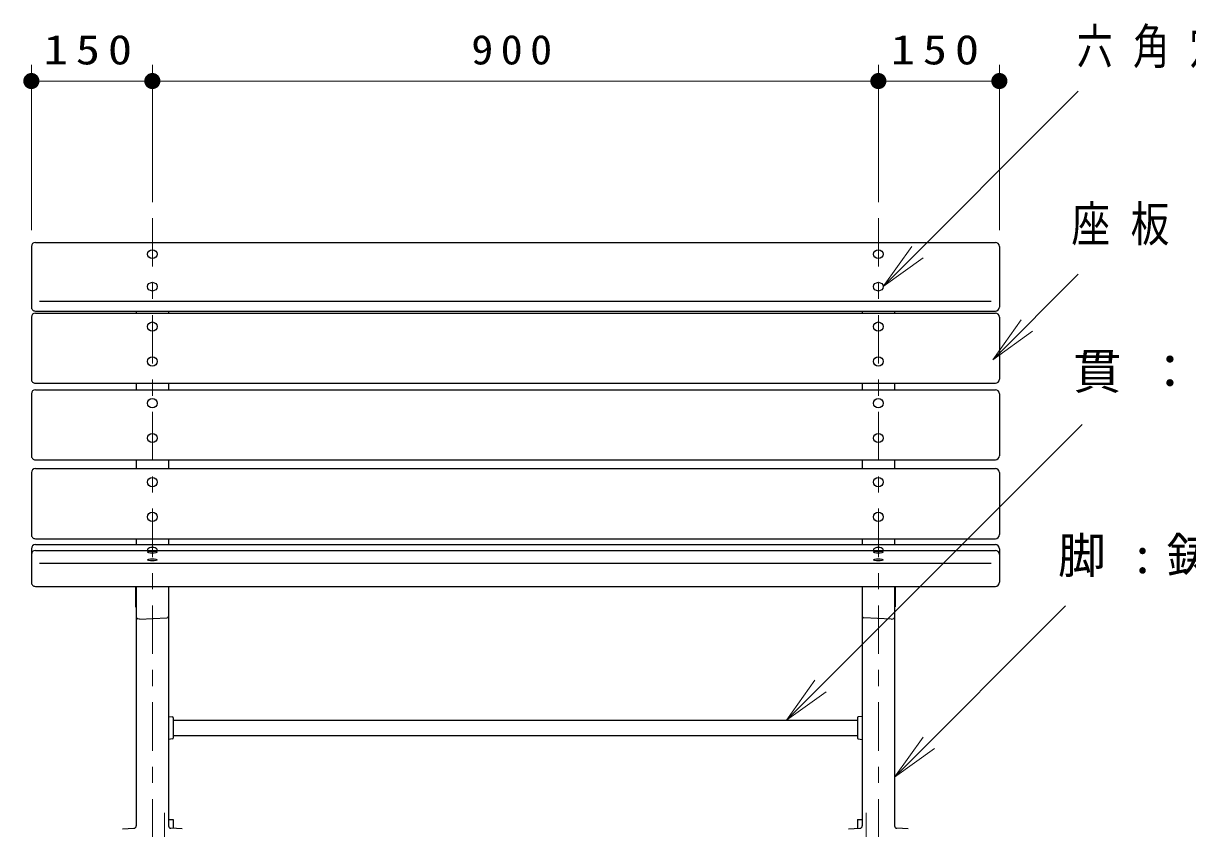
# Model space of a CAD drawing. Units: millimetres on the paper, scale 1:20. Extents: x -365 to 0, y -6 to 257.
# Drawn here: x -284.5 to -212.3, y 109.9 to 159.8 of the extents above; entities that cross this region are included whole.
import ezdxf

# ---------------------------------------------------------------- set-up
doc = ezdxf.new("R2010")
doc.units = ezdxf.units.MM
doc.linetypes.add('USER2', pattern=[6, 3, -1, 1, -1])
doc.layers.add('1_20', color=3, linetype='Continuous', lineweight=25)
doc.layers.add('CLASS1', color=7, linetype='Continuous', lineweight=13)
doc.styles.add('ＭＳ ゴシック', font='')
doc.styles.get('ＭＳ ゴシック').set_extended_font_data('MS Gothic')

# ---------------------------------------------------------------- blocks, each defined once
blk = doc.blocks.new('filled_dot')
at = {"color": 0, "linetype": 'Continuous', "lineweight": -2, "const_width": 1.25}
blk.add_lwpolyline([(-0.625, 0, 1), (0.625, 0, 1)], format="xyb", close=True, dxfattribs=at)
blk = doc.blocks.new('open_arrow')
at = {"color": 0, "linetype": 'Continuous', "lineweight": -2}
blk.add_lwpolyline([(7.5, 1.25), (0, 0), (7.5, -1.25)], dxfattribs=at)

msp = doc.modelspace()

# ---------------------------------------------------------------- linework, layer by layer
at = {"layer": '1_20', "color": 7, "lineweight": 13}
for p, q in [((-283.967, 147.015), (-283.967, 157.265)), ((-276.467, 148.765), (-276.467, 157.265)), ((-231.467, 148.765), (-231.467, 157.265)), ((-223.967, 147.015), (-223.967, 157.265)), ((-283.967, 156.265), (-276.467, 156.265)), ((-276.467, 156.265), (-231.467, 156.265)), ((-231.467, 156.265), (-223.967, 156.265)), ((-224.381, 138.988), (-219.077, 144.291)), ((-237.169, 116.651), (-218.84, 134.979)), ((-230.467, 113.131), (-219.861, 123.738))]:
    msp.add_line(p, q, dxfattribs=at)
at = {"layer": '1_20', "color": 7, "linetype": 'USER2', "lineweight": 13}
for p, q in [((-276.467, 147.765), (-276.467, 90.423)), ((-231.467, 147.765), (-231.467, 105.834)), ((-275.717, 110.923), (-275.717, 105.923)), ((-232.217, 110.923), (-232.217, 105.923))]:
    msp.add_line(p, q, dxfattribs=at)
at = {"layer": '1_20'}
for p, q in [((-283.967, 146.015), (-283.967, 142.261)), ((-283.717, 146.265), (-224.217, 146.265)), ((-223.967, 146.015), (-223.967, 142.261)), ((-283.467, 142.626), (-224.467, 142.626)), ((-283.967, 141.632), (-283.967, 137.789)), ((-283.717, 142.011), (-224.217, 142.011)), ((-283.717, 141.882), (-224.217, 141.882)), ((-277.467, 142.011), (-277.467, 141.882)), ((-275.467, 142.011), (-275.467, 141.882)), ((-232.467, 142.011), (-232.467, 141.882)), ((-230.467, 142.011), (-230.467, 141.882)), ((-223.967, 141.632), (-223.967, 137.789)), ((-283.717, 137.539), (-224.217, 137.539)), ((-283.717, 137.136), (-224.217, 137.136)), ((-277.467, 137.539), (-277.467, 137.136)), ((-275.467, 137.539), (-275.467, 137.136)), ((-232.467, 137.539), (-232.467, 137.136)), ((-230.467, 137.539), (-230.467, 137.136)), ((-283.967, 136.886), (-283.967, 133.043)), ((-223.967, 136.886), (-223.967, 133.043)), ((-283.717, 132.793), (-224.217, 132.793)), ((-283.717, 132.247), (-224.217, 132.247)), ((-277.467, 132.793), (-277.467, 132.247)), ((-275.467, 132.793), (-275.467, 132.247)), ((-232.467, 132.793), (-232.467, 132.247)), ((-230.467, 132.793), (-230.467, 132.247)), ((-283.967, 131.997), (-283.967, 128.153)), ((-223.967, 131.997), (-223.967, 128.153)), ((-283.717, 127.903), (-224.217, 127.903)), ((-277.467, 127.903), (-277.467, 127.534)), ((-275.467, 127.903), (-275.467, 127.534)), ((-232.467, 127.903), (-232.467, 127.534)), ((-230.467, 127.903), (-230.467, 127.534)), ((-283.967, 127.284), (-283.967, 125.198)), ((-283.717, 127.534), (-224.217, 127.534)), ((-283.717, 127.177), (-224.217, 127.177)), ((-223.967, 127.284), (-223.967, 125.198)), ((-283.467, 126.387), (-224.467, 126.387)), ((-283.717, 124.948), (-224.217, 124.948)), ((-277.517, 124.948), (-277.517, 123.673)), ((-277.467, 124.948), (-277.467, 110.107)), ((-275.467, 124.948), (-275.467, 110.107)), ((-232.467, 124.948), (-232.467, 110.107)), ((-230.467, 124.948), (-230.467, 110.107)), ((-230.417, 124.948), (-230.417, 123.673)), ((-277.517, 123.673), (-277.467, 123.671)), ((-230.417, 123.673), (-230.467, 123.671)), ((-277.267, 122.923), (-277.371, 122.928)), ((-277.267, 122.923), (-275.563, 122.992)), ((-230.667, 122.923), (-232.371, 122.992)), ((-230.667, 122.923), (-230.563, 122.928)), ((-275.467, 116.88), (-275.212, 116.853)), ((-275.167, 116.803), (-275.167, 115.543)), ((-275.167, 116.651), (-232.767, 116.651)), ((-232.767, 116.803), (-232.767, 115.543)), ((-232.467, 116.88), (-232.723, 116.853)), ((-275.212, 115.494), (-275.467, 115.467)), ((-275.167, 115.696), (-232.767, 115.696)), ((-232.723, 115.494), (-232.467, 115.467)), ((-275.467, 110.498), (-275.169, 110.498)), ((-275.169, 110.498), (-275.169, 109.951)), ((-232.766, 110.498), (-232.467, 110.498)), ((-232.766, 110.498), (-232.766, 109.951)), ((-278.323, 109.929), (-277.611, 109.958)), ((-274.611, 109.929), (-275.323, 109.958)), ((-233.323, 109.929), (-232.611, 109.958)), ((-229.611, 109.929), (-230.323, 109.958))]:
    msp.add_line(p, q, dxfattribs=at)
for centre, radius, start, end in [((-283.717, 146.015), 0.25, 89.99998, 179.99996), ((-224.217, 146.015), 0.25, 0, 89.99998), ((-283.717, 142.261), 0.25, 179.99998, 270.00002), ((-224.217, 142.261), 0.25, 270.00002, 0), ((-283.717, 141.632), 0.25, 89.99998, 179.99996), ((-224.217, 141.632), 0.25, 0, 89.99998), ((-283.717, 137.789), 0.25, 179.99998, 270.00002), ((-283.717, 136.886), 0.25, 89.99998, 179.99996), ((-224.217, 137.789), 0.25, 270.00002, 0), ((-224.217, 136.886), 0.25, 0, 89.99998), ((-283.717, 133.043), 0.25, 179.99998, 270.00002), ((-224.217, 133.043), 0.25, 270.00002, 0), ((-283.717, 131.997), 0.25, 89.99998, 179.99996), ((-224.217, 131.997), 0.25, 0, 89.99998), ((-283.717, 128.153), 0.25, 179.99998, 270.00002), ((-224.217, 128.153), 0.25, 270.00002, 0), ((-283.717, 127.284), 0.25, 89.99998, 179.99996), ((-283.717, 126.927), 0.25, 89.99998, 179.99996), ((-224.217, 127.284), 0.25, 0, 89.99998), ((-224.217, 126.927), 0.25, 0, 89.99998), ((-283.717, 125.198), 0.25, 179.99998, 270.00002), ((-224.217, 125.198), 0.25, 270.00002, 0), ((-277.367, 123.027), 0.1, 179.99992, 267.70932), ((-275.567, 123.091), 0.1, 272.29054, 359.99996), ((-232.367, 123.091), 0.1, 180, 267.70943), ((-230.567, 123.027), 0.1, 272.29064, 0.00004), ((-275.217, 116.803), 0.05, 0, 83.99099), ((-232.717, 116.803), 0.05, 96.00898, 179.99996), ((-275.217, 115.543), 0.05, 276.009, 0), ((-232.717, 115.543), 0.05, 179.99996, 263.99096), ((-277.617, 110.107), 0.15, 272.29, 0), ((-275.317, 110.107), 0.15, 179.99996, 267.70997), ((-232.617, 110.107), 0.15, 272.28999, 0), ((-230.317, 110.107), 0.15, 179.99996, 267.70997)]:
    msp.add_arc(centre, radius, start, end, dxfattribs=at)
for centre, ratio in [((-276.467, 145.539), 0.896196), ((-231.467, 145.539), 0.896196), ((-276.467, 143.522), 0.896196), ((-231.467, 143.522), 0.896196), ((-276.467, 141.045), 0.958702), ((-231.467, 141.045), 0.958702), ((-276.467, 138.888), 0.958702), ((-231.467, 138.888), 0.958702), ((-276.467, 136.299), 0.958702), ((-231.467, 136.299), 0.958702), ((-276.467, 134.142), 0.958716), ((-231.467, 134.142), 0.958716), ((-276.467, 131.409), 0.958702), ((-231.467, 131.409), 0.958702), ((-276.467, 129.252), 0.958702), ((-231.467, 129.252), 0.958702), ((-276.467, 127.063), 0.207914), ((-231.467, 127.063), 0.207914), ((-276.467, 126.595), 0.207914), ((-231.467, 126.595), 0.207914)]:
    msp.add_ellipse(centre, major_axis=(0.3, 0), ratio=ratio, dxfattribs=at)
for centre, start_param in [((-276.467, 127.208), 6.080411), ((-231.467, 127.208), 6.08081)]:
    msp.add_ellipse(centre, major_axis=(0.3, 0), ratio=0.510683, start_param=start_param, end_param=9.627443, dxfattribs=at)
at = {"layer": 'CLASS1'}
msp.add_line((-231.167, 143.539), (-219.074, 155.638), dxfattribs=at)

# ---------------------------------------------------------------- block references
at = {"layer": '1_20', "color": 7, "lineweight": 13, "xscale": 0.4, "yscale": 0.4}
for p in [(-283.967, 156.265), (-276.467, 156.265), (-231.467, 156.265)]:
    msp.add_blockref('filled_dot', p, dxfattribs=at)
for name, p, rotation in [('filled_dot', (-276.467, 156.265), 180), ('filled_dot', (-231.467, 156.265), 180), ('filled_dot', (-223.967, 156.265), 180), ('open_arrow', (-224.381, 138.988), 45), ('open_arrow', (-237.169, 116.651), 45), ('open_arrow', (-230.467, 113.131), 45)]:
    msp.add_blockref(name, p, dxfattribs=dict(at, rotation=rotation))
at = {"layer": 'CLASS1', "xscale": 0.4, "yscale": 0.4, "rotation": 45}
msp.add_blockref('open_arrow', (-231.167, 143.539), dxfattribs=at)

# ---------------------------------------------------------------- texts
at = {"layer": '1_20', "color": 7, "style": 'ＭＳ ゴシック'}
for s, insert, char_height, attachment_point in [('\\T1.33;\\W1.2;150', (-280.217, 157.265), 1.833, 8), ('\\T1.33;\\W1.1;900', (-253.967, 157.265), 1.833, 8), ('\\T1.33;\\W1.2;150', (-227.717, 157.265), 1.833, 8), ('\\T1.53;\\W0.8;座板：ヒノキ\u300085×30', (-219.503, 147.291), 2.199, 4), ('\\T1.5;貫：φ19.1×1.6', (-219.394, 137.979), 2.199, 4), ('\\T1.5;脚:鋳鉄\u3000FC\\~200', (-220.341, 126.738), 2.199, 4)]:
    msp.add_mtext(s, dxfattribs=dict(at, insert=insert, char_height=char_height, attachment_point=attachment_point))
at = {"layer": 'CLASS1', "insert": (-219.174, 158.288), "char_height": 2.199, "attachment_point": 4, "style": 'ＭＳ ゴシック'}
msp.add_mtext('\\T1.55;\\W0.75;六角穴付化粧小ネジ\u3000M6\u3000SUS', dxfattribs=at)

doc.saveas('drawing.dxf')
